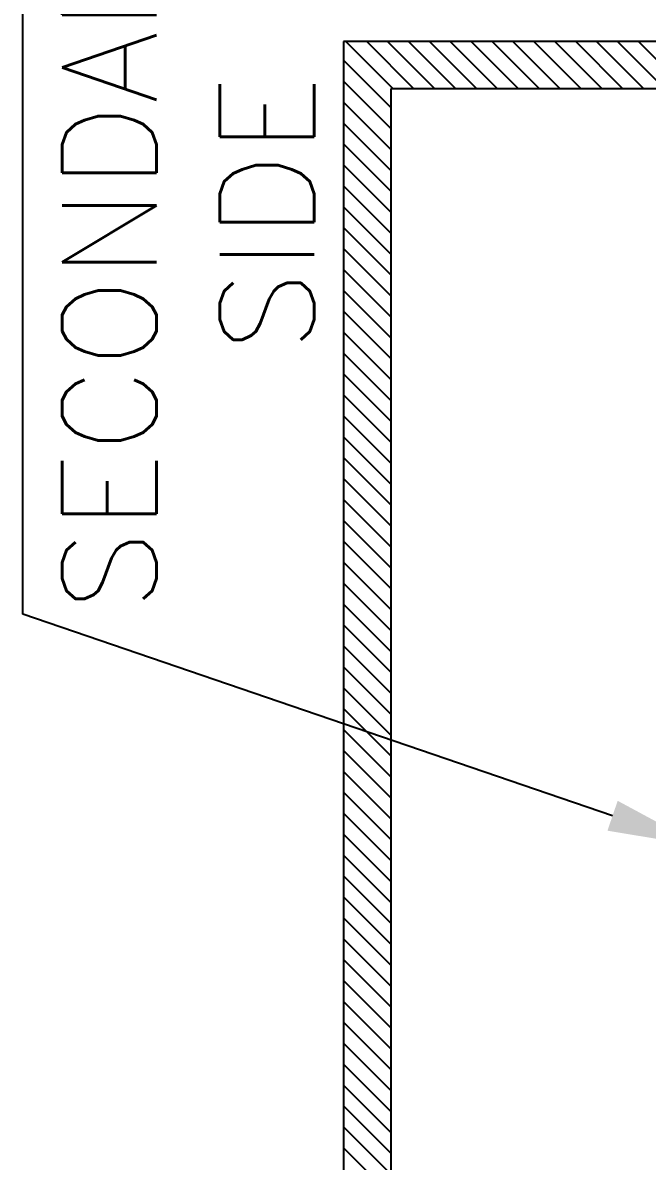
# Model space of a CAD drawing. Header units: metres. Extents: x 529066 to 529519, y 2674144 to 2674419.
# Drawn here: x 529286.908 to 529287.569, y 2674291.165 to 2674292.368 of the extents above; entities that cross this region are included whole.
import ezdxf

# ---------------------------------------------------------------- set-up
doc = ezdxf.new("R2010")
doc.units = ezdxf.units.M
doc.layers.add('IDT', color=7, linetype='Continuous')
doc.styles.add('RomanS', font='romans.shx')

# ---------------------------------------------------------------- blocks, each defined once
blk = doc.blocks.new('IDT')
at = {"layer": 'IDT', "color": 7, "ltscale": 0.1}
for p, q in [((27.8558, 20.4105), (27.8558, 22.1108)), ((26.1561, 20.4105), (27.8558, 20.4105))]:
    blk.add_line(p, q, dxfattribs=at)
at = {"layer": 'IDT', "color": 8, "ltscale": 0.1}
for p, q in [((27.8558, 20.4105), (27.8558, 22.1108)), ((26.1561, 20.4105), (27.8558, 20.4105))]:
    blk.add_line(p, q, dxfattribs=at)
at = {"layer": 'IDT', "color": 7}
for p, q in [((27.8058, 20.4605), (27.8058, 22.0608)), ((26.2061, 20.4605), (27.8058, 20.4605))]:
    blk.add_line(p, q, dxfattribs=at)
at = {"layer": 'IDT', "color": 8}
for p, q in [((27.8058, 20.4605), (27.8058, 22.0608)), ((27.5713, 21.2284), (28.195, 21.0153)), ((28.195, 21.0153), (28.195, 20.1306)), ((26.2061, 20.4605), (27.8058, 20.4605))]:
    blk.add_line(p, q, dxfattribs=at)
at = {"layer": 'IDT', "color": 8, "linetype": 'Continuous'}
for p, q in [((27.8558, 21.5792), (27.8058, 21.6292)), ((27.8558, 21.5571), (27.8058, 21.6071)), ((27.8558, 21.535), (27.8058, 21.585)), ((27.8558, 21.5129), (27.8058, 21.5629)), ((27.8558, 21.4908), (27.8058, 21.5408)), ((27.8558, 21.4687), (27.8058, 21.5187)), ((27.8558, 21.4466), (27.8058, 21.4966)), ((27.8558, 21.4246), (27.8058, 21.4746)), ((27.8558, 21.4025), (27.8058, 21.4525)), ((27.8558, 21.3804), (27.8058, 21.4304)), ((27.8558, 21.3583), (27.8058, 21.4083)), ((27.8558, 21.3362), (27.8058, 21.3862)), ((27.8558, 21.3141), (27.8058, 21.3641)), ((27.8558, 21.292), (27.8058, 21.342)), ((27.8558, 21.2699), (27.8058, 21.3199)), ((27.8558, 21.2478), (27.8058, 21.2978)), ((27.8558, 21.2257), (27.8058, 21.2757)), ((27.8558, 21.2036), (27.8058, 21.2536)), ((27.8558, 21.1815), (27.8058, 21.2315)), ((27.8558, 21.1594), (27.8058, 21.2094)), ((27.8558, 21.1373), (27.8058, 21.1873)), ((27.8558, 21.1152), (27.8058, 21.1652)), ((27.8558, 21.0931), (27.8058, 21.1431)), ((27.8558, 21.071), (27.8058, 21.121)), ((27.8558, 21.0489), (27.8058, 21.0989)), ((27.8558, 21.0268), (27.8058, 21.0768)), ((27.8558, 21.0047), (27.8058, 21.0547)), ((27.8558, 20.9826), (27.8058, 21.0326)), ((27.8558, 20.9605), (27.8058, 21.0105)), ((27.8558, 20.9384), (27.8058, 20.9884)), ((27.8558, 20.9163), (27.8058, 20.9663)), ((27.8558, 20.8942), (27.8058, 20.9442)), ((27.8558, 20.8721), (27.8058, 20.9221)), ((27.8558, 20.85), (27.8058, 20.9)), ((27.8558, 20.8279), (27.8058, 20.8779)), ((27.8558, 20.8058), (27.8058, 20.8558)), ((27.8558, 20.7837), (27.8058, 20.8337)), ((27.8558, 20.7616), (27.8058, 20.8116)), ((27.8558, 20.7395), (27.8058, 20.7895)), ((27.8558, 20.7174), (27.8058, 20.7674)), ((27.8558, 20.6953), (27.8058, 20.7453)), ((27.8558, 20.6733), (27.8058, 20.7233)), ((27.8558, 20.6512), (27.8058, 20.7012)), ((27.8558, 20.6291), (27.8058, 20.6791)), ((27.8558, 20.607), (27.8058, 20.657)), ((27.8558, 20.5849), (27.8058, 20.6349)), ((27.8558, 20.5628), (27.8058, 20.6128)), ((27.8558, 20.5407), (27.8058, 20.5907)), ((27.8558, 20.5186), (27.8058, 20.5686)), ((27.8558, 20.4965), (27.8058, 20.5465)), ((27.8558, 20.4744), (27.8058, 20.5244)), ((27.8558, 20.4523), (27.8058, 20.5023)), ((27.8558, 20.4302), (27.8058, 20.4802)), ((27.544, 20.4105), (27.494, 20.4605)), ((27.5661, 20.4105), (27.5161, 20.4605)), ((27.5882, 20.4105), (27.5382, 20.4605)), ((27.6103, 20.4105), (27.5603, 20.4605)), ((27.6324, 20.4105), (27.5824, 20.4605)), ((27.6545, 20.4105), (27.6045, 20.4605)), ((27.6766, 20.4105), (27.6266, 20.4605)), ((27.6987, 20.4105), (27.6487, 20.4605)), ((27.7208, 20.4105), (27.6708, 20.4605)), ((27.7429, 20.4105), (27.6929, 20.4605)), ((27.765, 20.4105), (27.715, 20.4605)), ((27.7871, 20.4105), (27.7371, 20.4605)), ((27.8092, 20.4105), (27.7592, 20.4605)), ((27.8313, 20.4105), (27.7813, 20.4605)), ((27.8534, 20.4105), (27.8034, 20.4605))]:
    blk.add_line(p, q, dxfattribs=at)
at = {"layer": 'IDT', "color": 8}
blk.add_solid([(27.5659, 21.2126), (27.4767, 21.2607), (27.5767, 21.2442)], dxfattribs=at)
at = {"layer": 'IDT', "color": 8, "style": 'RomanS'}
for s, p in [('SECONDARY', (28.0535, 21.0121)), ('SIDE', (27.8868, 20.7383))]:
    blk.add_text(s, height=0.1, rotation=270, dxfattribs=at).set_placement(p)

msp = doc.modelspace()

# ---------------------------------------------------------------- block references
at = {"layer": 'IDT', "color": 8, "rotation": 180}
msp.add_blockref('IDT', (529315.1033, 2674312.7589), dxfattribs=at)

doc.saveas('drawing.dxf')
